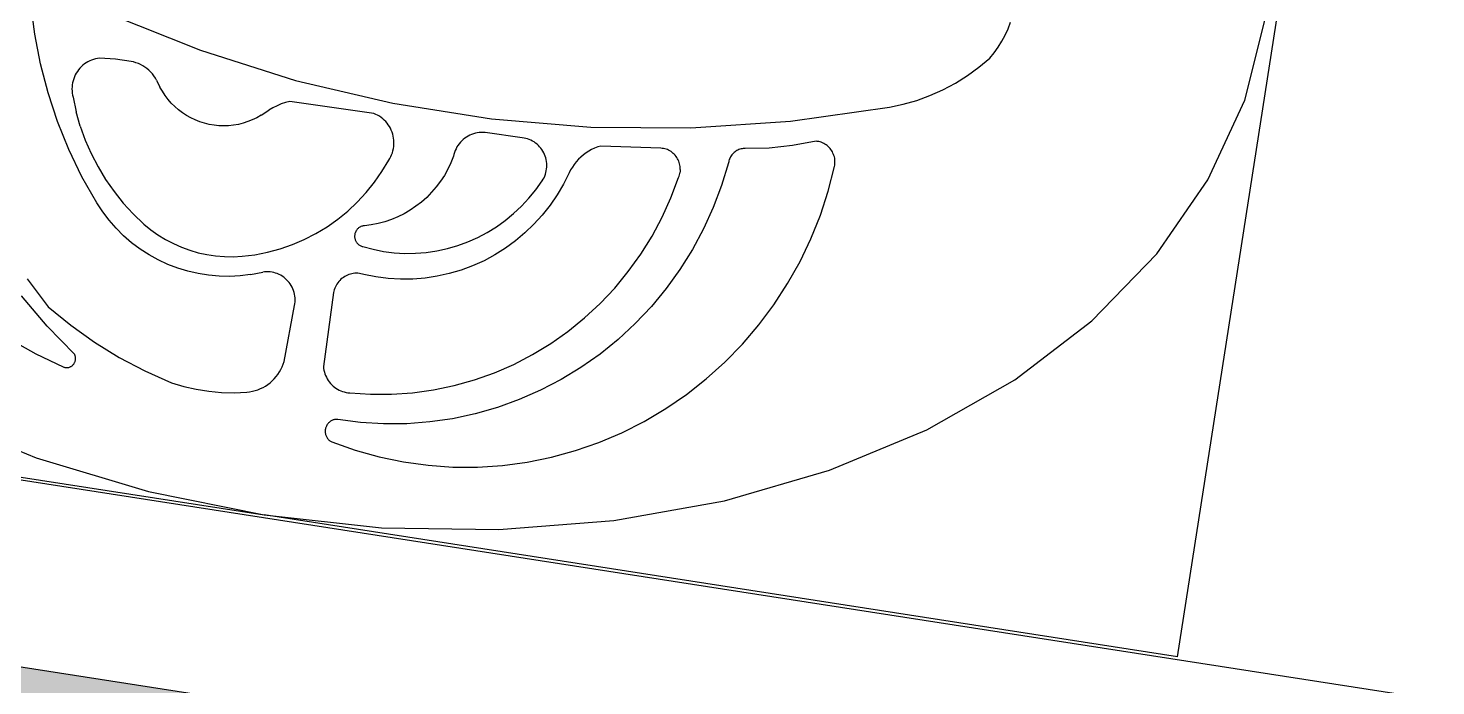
# Model space of a CAD drawing. Extents: x 396092 to 455492, y 17293 to 132793.
# Drawn here: x 405793.7 to 405946.1, y 61306.1 to 61377.4 of the extents above; entities that cross this region are included whole.
import ezdxf

# ---------------------------------------------------------------- set-up
doc = ezdxf.new("R2010")
doc.units = 0
doc.header["$LTSCALE"] = 1000
doc.header["$MEASUREMENT"] = 0
doc.layers.add('MU', color=34, linetype='Continuous')

# ---------------------------------------------------------------- blocks, each defined once
blk = doc.blocks.new('A$C0c70839c')
at = {"layer": 'MU', "color": 37}
for p, q in [((-304.76, -131.58), (-304.76, 8.42)), ((-306.83, -70.91), (-305.96, -61.58)), ((-333.33, -67.19), (-333.18, -66.45)), ((-333.79, -68.63), (-333.54, -67.92)), ((-333.54, -67.92), (-333.33, -67.19)), ((-334.81, -70.64), (-334.43, -70)), ((-334.43, -70), (-334.08, -69.32)), ((-334.08, -69.32), (-333.79, -68.63)), ((-335.83, -71.8), (-334.81, -70.64)), ((-309.44, -80.04), (-306.83, -70.91)), ((-338.08, -73.89), (-336.92, -72.88)), ((-336.92, -72.88), (-335.83, -71.8)), ((-339.3, -74.81), (-338.08, -73.89)), ((-341.93, -76.38), (-340.59, -75.64)), ((-340.59, -75.64), (-339.3, -74.81)), ((-355.1, -80.71), (-344.74, -77.57)), ((-344.74, -77.57), (-343.31, -77.02)), ((-343.31, -77.02), (-341.93, -76.38)), ((-437.4, -83.93), (-438.31, -80.77)), ((-429.95, -80.47), (-419.41, -82.9)), ((-365.65, -83.08), (-355.1, -80.71)), ((-313.7, -88.81), (-309.44, -80.04)), ((-419.41, -82.9), (-408.72, -84.55)), ((-376.35, -84.65), (-365.65, -83.08)), ((-354.45, -83.28), (-356.93, -83.94)), ((-352.02, -82.41), (-354.45, -83.28)), ((-351.88, -82.41), (-352.02, -82.41)), ((-351.73, -82.41), (-351.88, -82.41)), ((-351.58, -82.42), (-351.73, -82.41)), ((-351.44, -82.44), (-351.58, -82.42)), ((-351.3, -82.48), (-351.44, -82.44)), ((-351.16, -82.52), (-351.3, -82.48)), ((-351.02, -82.57), (-351.16, -82.52)), ((-350.88, -82.63), (-351.02, -82.57)), ((-350.75, -82.7), (-350.88, -82.63)), ((-350.63, -82.78), (-350.75, -82.7)), ((-350.51, -82.86), (-350.63, -82.78)), ((-350.39, -82.96), (-350.51, -82.86)), ((-350.29, -83.06), (-350.39, -82.96)), ((-350.19, -83.17), (-350.29, -83.06)), ((-350.09, -83.28), (-350.19, -83.17)), ((-350.01, -83.4), (-350.09, -83.28)), ((-349.93, -83.53), (-350.01, -83.4)), ((-349.86, -83.66), (-349.93, -83.53)), ((-349.8, -83.8), (-349.86, -83.66)), ((-349.74, -83.93), (-349.8, -83.8)), ((-436.3, -87.01), (-437.4, -83.93)), ((-428.35, -85.29), (-430.06, -85.43)), ((-426.63, -85.27), (-428.35, -85.29)), ((-426.36, -85.28), (-426.63, -85.27)), ((-426.09, -85.32), (-426.36, -85.28)), ((-425.82, -85.37), (-426.09, -85.32)), ((-408.72, -84.55), (-397.94, -85.39)), ((-387.13, -85.42), (-376.35, -84.65)), ((-360.79, -85.27), (-360.85, -85.38)), ((-360.73, -85.17), (-360.79, -85.27)), ((-360.66, -85.07), (-360.73, -85.17)), ((-360.59, -84.98), (-360.66, -85.07)), ((-360.51, -84.89), (-360.59, -84.98)), ((-360.42, -84.81), (-360.51, -84.89)), ((-360.33, -84.73), (-360.42, -84.81)), ((-360.24, -84.66), (-360.33, -84.73)), ((-360.14, -84.6), (-360.24, -84.66)), ((-360.03, -84.54), (-360.14, -84.6)), ((-359.92, -84.49), (-360.03, -84.54)), ((-359.81, -84.45), (-359.92, -84.49)), ((-359.7, -84.41), (-359.81, -84.45)), ((-359.59, -84.39), (-359.7, -84.41)), ((-359.47, -84.37), (-359.59, -84.39)), ((-356.93, -83.94), (-359.47, -84.37)), ((-349.89, -87.55), (-349.62, -84.82)), ((-349.7, -84.08), (-349.74, -83.93)), ((-349.67, -84.22), (-349.7, -84.08)), ((-349.64, -84.37), (-349.67, -84.22)), ((-349.62, -84.52), (-349.64, -84.37)), ((-349.62, -84.67), (-349.62, -84.52)), ((-349.62, -84.82), (-349.62, -84.67)), ((-431.99, -86.83), (-432.11, -87.02)), ((-431.87, -86.65), (-431.99, -86.83)), ((-431.73, -86.47), (-431.87, -86.65)), ((-431.58, -86.31), (-431.73, -86.47)), ((-431.42, -86.16), (-431.58, -86.31)), ((-431.24, -86.02), (-431.42, -86.16)), ((-431.07, -85.89), (-431.24, -86.02)), ((-430.88, -85.77), (-431.07, -85.89)), ((-430.68, -85.66), (-430.88, -85.77)), ((-430.48, -85.57), (-430.68, -85.66)), ((-430.27, -85.5), (-430.48, -85.57)), ((-430.06, -85.43), (-430.27, -85.5)), ((-425.56, -85.44), (-425.82, -85.37)), ((-425.3, -85.53), (-425.56, -85.44)), ((-425.05, -85.64), (-425.3, -85.53)), ((-424.81, -85.77), (-425.05, -85.64)), ((-424.58, -85.91), (-424.81, -85.77)), ((-424.35, -86.07), (-424.58, -85.91)), ((-424.14, -86.24), (-424.35, -86.07)), ((-423.94, -86.43), (-424.14, -86.24)), ((-423.76, -86.64), (-423.94, -86.43)), ((-423.59, -86.85), (-423.76, -86.64)), ((-423.59, -86.85), (-423.12, -87.52)), ((-399.79, -86.81), (-408.97, -86.91)), ((-399.58, -86.86), (-399.79, -86.81)), ((-399.37, -86.92), (-399.58, -86.86)), ((-397.94, -85.39), (-387.13, -85.42)), ((-375.59, -86.84), (-375.89, -87.04)), ((-375.28, -86.66), (-375.59, -86.84)), ((-374.97, -86.51), (-375.28, -86.66)), ((-368.52, -85.75), (-374.97, -86.51)), ((-368.38, -85.74), (-368.52, -85.75)), ((-368.23, -85.74), (-368.38, -85.74)), ((-368.08, -85.75), (-368.23, -85.74)), ((-367.93, -85.77), (-368.08, -85.75)), ((-367.79, -85.79), (-367.93, -85.77)), ((-367.64, -85.83), (-367.79, -85.79)), ((-367.5, -85.88), (-367.64, -85.83)), ((-367.36, -85.94), (-367.5, -85.88)), ((-367.23, -86.01), (-367.36, -85.94)), ((-367.1, -86.09), (-367.23, -86.01)), ((-366.98, -86.17), (-367.1, -86.09)), ((-366.86, -86.26), (-366.98, -86.17)), ((-366.75, -86.37), (-366.86, -86.26)), ((-366.65, -86.47), (-366.75, -86.37)), ((-366.55, -86.59), (-366.65, -86.47)), ((-366.46, -86.71), (-366.55, -86.59)), ((-366.38, -86.84), (-366.46, -86.71)), ((-366.31, -86.97), (-366.38, -86.84)), ((-361.03, -86.19), (-361.39, -88.72)), ((-361.02, -86.07), (-361.03, -86.19)), ((-361.01, -85.95), (-361.02, -86.07)), ((-361, -85.83), (-361.01, -85.95)), ((-360.97, -85.71), (-361, -85.83)), ((-360.94, -85.6), (-360.97, -85.71)), ((-360.9, -85.49), (-360.94, -85.6)), ((-360.85, -85.38), (-360.9, -85.49)), ((-434.99, -90.01), (-436.3, -87.01)), ((-432.52, -88.3), (-432.53, -88.52)), ((-432.48, -88.07), (-432.52, -88.3)), ((-432.44, -87.85), (-432.48, -88.07)), ((-432.38, -87.64), (-432.44, -87.85)), ((-432.3, -87.43), (-432.38, -87.64)), ((-432.21, -87.22), (-432.3, -87.43)), ((-432.11, -87.02), (-432.21, -87.22)), ((-422.79, -87.94), (-423.12, -87.52)), ((-422.43, -88.34), (-422.79, -87.94)), ((-422.05, -88.71), (-422.43, -88.34)), ((-411.83, -88.86), (-411.07, -88.17)), ((-410.68, -87.86), (-411.07, -88.17)), ((-410.28, -87.58), (-410.68, -87.86)), ((-409.86, -87.32), (-410.28, -87.58)), ((-409.42, -87.1), (-409.86, -87.32)), ((-408.97, -86.91), (-409.42, -87.1)), ((-399.16, -87), (-399.37, -86.92)), ((-398.96, -87.1), (-399.16, -87)), ((-398.76, -87.21), (-398.96, -87.1)), ((-398.57, -87.33), (-398.76, -87.21)), ((-398.39, -87.46), (-398.57, -87.33)), ((-398.22, -87.61), (-398.39, -87.46)), ((-398.06, -87.77), (-398.22, -87.61)), ((-397.91, -87.93), (-398.06, -87.77)), ((-397.78, -88.11), (-397.91, -87.93)), ((-397.65, -88.3), (-397.78, -88.11)), ((-397.53, -88.49), (-397.65, -88.3)), ((-389.92, -88.26), (-390.05, -88.43)), ((-389.79, -88.09), (-389.92, -88.26)), ((-389.65, -87.93), (-389.79, -88.09)), ((-389.49, -87.78), (-389.65, -87.93)), ((-389.33, -87.65), (-389.49, -87.78)), ((-389.16, -87.52), (-389.33, -87.65)), ((-388.98, -87.41), (-389.16, -87.52)), ((-388.79, -87.31), (-388.98, -87.41)), ((-388.6, -87.22), (-388.79, -87.31)), ((-388.4, -87.15), (-388.6, -87.22)), ((-388.2, -87.09), (-388.4, -87.15)), ((-387.99, -87.04), (-388.2, -87.09)), ((-387.78, -87.01), (-387.99, -87.04)), ((-387.57, -86.99), (-387.78, -87.01)), ((-383.51, -86.95), (-387.57, -86.99)), ((-383.31, -86.94), (-383.51, -86.95)), ((-383.12, -86.95), (-383.31, -86.94)), ((-382.92, -86.97), (-383.12, -86.95)), ((-382.73, -87), (-382.92, -86.97)), ((-382.54, -87.05), (-382.73, -87)), ((-382.35, -87.11), (-382.54, -87.05)), ((-382.17, -87.18), (-382.35, -87.11)), ((-381.99, -87.27), (-382.17, -87.18)), ((-381.82, -87.37), (-381.99, -87.27)), ((-381.65, -87.48), (-381.82, -87.37)), ((-381.5, -87.6), (-381.65, -87.48)), ((-381.35, -87.73), (-381.5, -87.6)), ((-381.21, -87.87), (-381.35, -87.73)), ((-381.08, -88.01), (-381.21, -87.87)), ((-380.96, -88.17), (-381.08, -88.01)), ((-380.84, -88.34), (-380.96, -88.17)), ((-380.75, -88.51), (-380.84, -88.34)), ((-377.13, -88.3), (-377.33, -88.6)), ((-376.92, -88.02), (-377.13, -88.3)), ((-376.68, -87.75), (-376.92, -88.02)), ((-376.43, -87.49), (-376.68, -87.75)), ((-376.17, -87.26), (-376.43, -87.49)), ((-375.89, -87.04), (-376.17, -87.26)), ((-366.24, -87.11), (-366.31, -86.97)), ((-366.19, -87.25), (-366.24, -87.11)), ((-366.14, -87.39), (-366.19, -87.25)), ((-366.11, -87.54), (-366.14, -87.39)), ((-366.08, -87.69), (-366.11, -87.54)), ((-366.1, -88.44), (-366.07, -88.29)), ((-366.08, -87.69), (-366.06, -87.84)), ((-366.07, -88.29), (-366.06, -88.14)), ((-366.06, -87.84), (-366.06, -87.99)), ((-366.06, -88.14), (-366.06, -87.99)), ((-350.33, -90.26), (-349.89, -87.55)), ((-432.53, -88.52), (-432.54, -88.74)), ((-432.54, -88.74), (-432.52, -88.97)), ((-432.52, -88.97), (-432.5, -89.19)), ((-432.5, -89.19), (-432.46, -89.41)), ((-432.46, -89.41), (-432.4, -89.63)), ((-432.4, -89.63), (-432.33, -89.84)), ((-432.33, -89.84), (-432.25, -90.05)), ((-421.64, -89.05), (-422.05, -88.71)), ((-421.21, -89.37), (-421.64, -89.05)), ((-420.76, -89.65), (-421.21, -89.37)), ((-420.29, -89.9), (-420.76, -89.65)), ((-419.8, -90.12), (-420.29, -89.9)), ((-413.15, -89.76), (-413.62, -90)), ((-412.69, -89.49), (-413.15, -89.76)), ((-412.25, -89.19), (-412.69, -89.49)), ((-411.83, -88.86), (-412.25, -89.19)), ((-397.43, -88.69), (-397.53, -88.49)), ((-397.35, -88.9), (-397.43, -88.69)), ((-397.27, -89.12), (-397.35, -88.9)), ((-397.21, -89.33), (-397.27, -89.12)), ((-397.17, -89.56), (-397.21, -89.33)), ((-397.14, -89.78), (-397.17, -89.56)), ((-397.12, -90.01), (-397.14, -89.78)), ((-390.55, -89.84), (-390.57, -90.05)), ((-390.52, -89.62), (-390.55, -89.84)), ((-390.47, -89.41), (-390.52, -89.62)), ((-390.41, -89.21), (-390.47, -89.41)), ((-390.34, -89), (-390.41, -89.21)), ((-390.26, -88.81), (-390.34, -89)), ((-390.16, -88.62), (-390.26, -88.81)), ((-390.05, -88.43), (-390.16, -88.62)), ((-380.66, -88.69), (-380.75, -88.51)), ((-380.58, -88.87), (-380.66, -88.69)), ((-380.52, -89.06), (-380.58, -88.87)), ((-380.47, -89.26), (-380.52, -89.06)), ((-380.43, -89.45), (-380.47, -89.26)), ((-380.4, -89.65), (-380.43, -89.45)), ((-380.39, -89.85), (-380.4, -89.65)), ((-380.39, -90.05), (-380.39, -89.85)), ((-377.91, -89.91), (-378.33, -91.21)), ((-377.8, -89.57), (-377.91, -89.91)), ((-377.66, -89.24), (-377.8, -89.57)), ((-377.51, -88.92), (-377.66, -89.24)), ((-377.33, -88.6), (-377.51, -88.92)), ((-366.6, -90.87), (-366.13, -88.59)), ((-366.13, -88.59), (-366.1, -88.44)), ((-361.39, -88.72), (-361.91, -91.21)), ((-319.53, -97.05), (-313.7, -88.81)), ((-433.5, -92.92), (-434.99, -90.01)), ((-432.25, -90.05), (-431.67, -91.56)), ((-419.31, -90.31), (-419.8, -90.12)), ((-418.8, -90.46), (-419.31, -90.31)), ((-418.28, -90.58), (-418.8, -90.46)), ((-417.76, -90.66), (-418.28, -90.58)), ((-417.23, -90.7), (-417.76, -90.66)), ((-416.7, -90.71), (-417.23, -90.7)), ((-416.17, -90.68), (-416.7, -90.71)), ((-415.65, -90.62), (-416.17, -90.68)), ((-415.13, -90.52), (-415.65, -90.62)), ((-414.61, -90.38), (-415.13, -90.52)), ((-414.11, -90.21), (-414.61, -90.38)), ((-413.62, -90), (-414.11, -90.21)), ((-397.42, -91.55), (-397.33, -91.34)), ((-397.33, -91.34), (-397.26, -91.13)), ((-397.26, -91.13), (-397.21, -90.91)), ((-397.21, -90.91), (-397.16, -90.69)), ((-397.16, -90.69), (-397.13, -90.46)), ((-397.13, -90.46), (-397.12, -90.23)), ((-397.12, -90.23), (-397.12, -90.01)), ((-390.74, -90.8), (-390.96, -91.53)), ((-390.57, -90.05), (-390.74, -90.8)), ((-381.19, -92.27), (-380.67, -91.21)), ((-380.67, -91.21), (-380.59, -91.03)), ((-380.59, -91.03), (-380.52, -90.84)), ((-380.52, -90.84), (-380.47, -90.65)), ((-380.47, -90.65), (-380.43, -90.45)), ((-380.43, -90.45), (-380.41, -90.25)), ((-380.41, -90.25), (-380.39, -90.05)), ((-378.33, -91.21), (-378.83, -92.46)), ((-367.22, -93.1), (-366.6, -90.87)), ((-361.91, -91.21), (-362.6, -93.66)), ((-350.95, -92.93), (-350.33, -90.26)), ((-431.82, -95.73), (-433.5, -92.92)), ((-431, -93.02), (-431.67, -91.56)), ((-398.58, -94.15), (-397.96, -92.87)), ((-397.96, -92.87), (-397.42, -91.55)), ((-391.54, -92.95), (-391.9, -93.62)), ((-391.22, -92.25), (-391.54, -92.95)), ((-390.96, -91.53), (-391.22, -92.25)), ((-381.79, -93.29), (-381.19, -92.27)), ((-378.83, -92.46), (-379.42, -93.69)), ((-351.73, -95.55), (-350.95, -92.93)), ((-431, -93.02), (-430.23, -94.43)), ((-430.23, -94.43), (-429.37, -95.79)), ((-399.29, -95.38), (-398.58, -94.15)), ((-392.3, -94.27), (-392.74, -94.89)), ((-391.9, -93.62), (-392.3, -94.27)), ((-383.17, -95.19), (-382.45, -94.26)), ((-382.45, -94.26), (-381.79, -93.29)), ((-379.42, -93.69), (-380.08, -94.86)), ((-367.98, -95.29), (-367.22, -93.1)), ((-362.6, -93.66), (-363.45, -96.06)), ((-429.97, -98.41), (-431.82, -95.73)), ((-429.37, -95.79), (-428.42, -97.09)), ((-399.29, -95.38), (-400.09, -96.55)), ((-393.22, -95.48), (-393.74, -96.03)), ((-392.74, -94.89), (-393.22, -95.48)), ((-383.95, -96.06), (-383.17, -95.19)), ((-380.83, -95.99), (-381.64, -97.07)), ((-380.08, -94.86), (-380.83, -95.99)), ((-368.89, -97.42), (-367.98, -95.29)), ((-352.69, -98.12), (-351.73, -95.55)), ((-428.42, -97.09), (-427.4, -98.32)), ((-400.96, -97.67), (-400.09, -96.55)), ((-395.5, -97.46), (-396.15, -97.85)), ((-394.89, -97.02), (-395.5, -97.46)), ((-394.3, -96.55), (-394.89, -97.02)), ((-393.74, -96.03), (-394.3, -96.55)), ((-385.68, -97.64), (-384.79, -96.88)), ((-384.79, -96.88), (-383.95, -96.06)), ((-381.64, -97.07), (-382.53, -98.08)), ((-369.94, -99.49), (-368.89, -97.42)), ((-363.45, -96.06), (-364.45, -98.4)), ((-326.8, -104.64), (-319.53, -97.05)), ((-427.95, -100.97), (-429.97, -98.41)), ((-427.4, -98.32), (-426.29, -99.47)), ((-402.92, -99.7), (-401.9, -98.72)), ((-401.9, -98.72), (-400.96, -97.67)), ((-399.22, -99.07), (-399.29, -99.1)), ((-399.15, -99.03), (-399.22, -99.07)), ((-399.08, -99), (-399.15, -99.03)), ((-399.01, -98.98), (-399.08, -99)), ((-398.94, -98.96), (-399.01, -98.98)), ((-398.22, -98.76), (-398.94, -98.96)), ((-397.51, -98.5), (-398.22, -98.76)), ((-396.82, -98.2), (-397.51, -98.5)), ((-396.15, -97.85), (-396.82, -98.2)), ((-388.62, -99.54), (-387.6, -98.97)), ((-387.6, -98.97), (-386.62, -98.34)), ((-386.62, -98.34), (-385.68, -97.64)), ((-383.48, -99.03), (-384.49, -99.91)), ((-382.53, -98.08), (-383.48, -99.03)), ((-364.45, -98.4), (-365.6, -100.66)), ((-353.81, -100.61), (-352.69, -98.12)), ((-426.29, -99.47), (-425.11, -100.55)), ((-425.11, -100.55), (-423.87, -101.55)), ((-404, -100.61), (-402.92, -99.7)), ((-399.81, -99.9), (-399.82, -99.97)), ((-399.82, -99.97), (-399.82, -100.05)), ((-399.82, -100.05), (-399.82, -100.12)), ((-399.82, -100.12), (-399.82, -100.2)), ((-399.82, -100.2), (-399.81, -100.28)), ((-399.79, -99.82), (-399.81, -99.9)), ((-399.81, -100.28), (-399.79, -100.35)), ((-399.77, -99.75), (-399.79, -99.82)), ((-399.79, -100.35), (-399.77, -100.42)), ((-399.75, -99.68), (-399.77, -99.75)), ((-399.77, -100.42), (-399.74, -100.49)), ((-399.72, -99.61), (-399.75, -99.68)), ((-399.74, -100.49), (-399.71, -100.56)), ((-399.69, -99.54), (-399.72, -99.61)), ((-399.71, -100.56), (-399.68, -100.63)), ((-399.65, -99.47), (-399.69, -99.54)), ((-399.61, -99.41), (-399.65, -99.47)), ((-399.57, -99.35), (-399.61, -99.41)), ((-399.52, -99.29), (-399.57, -99.35)), ((-399.46, -99.24), (-399.52, -99.29)), ((-399.41, -99.19), (-399.46, -99.24)), ((-399.35, -99.14), (-399.41, -99.19)), ((-399.29, -99.1), (-399.35, -99.14)), ((-391.87, -100.79), (-390.76, -100.45)), ((-390.76, -100.45), (-389.68, -100.03)), ((-389.68, -100.03), (-388.62, -99.54)), ((-384.49, -99.91), (-385.56, -100.72)), ((-371.12, -101.47), (-369.94, -99.49)), ((-427.17, -101.82), (-427.95, -100.97)), ((-426.34, -102.62), (-427.17, -101.82)), ((-423.87, -101.55), (-422.56, -102.46)), ((-406.33, -102.18), (-405.14, -101.44)), ((-405.14, -101.44), (-404, -100.61)), ((-399.68, -100.63), (-399.64, -100.7)), ((-399.64, -100.7), (-399.6, -100.76)), ((-399.6, -100.76), (-399.55, -100.82)), ((-399.55, -100.82), (-399.5, -100.87)), ((-399.5, -100.87), (-399.45, -100.93)), ((-399.45, -100.93), (-399.39, -100.98)), ((-399.39, -100.98), (-399.33, -101.02)), ((-399.33, -101.02), (-399.27, -101.06)), ((-399.27, -101.06), (-399.2, -101.1)), ((-399.2, -101.1), (-399.14, -101.13)), ((-399.14, -101.13), (-399.07, -101.15)), ((-399.07, -101.15), (-398.99, -101.18)), ((-398.99, -101.18), (-398.92, -101.19)), ((-398.92, -101.19), (-398.85, -101.21)), ((-398.85, -101.21), (-398.77, -101.21)), ((-398.77, -101.21), (-397.62, -101.34)), ((-397.62, -101.34), (-396.46, -101.39)), ((-396.46, -101.39), (-395.3, -101.36)), ((-395.3, -101.36), (-394.15, -101.25)), ((-394.15, -101.25), (-393, -101.06)), ((-393, -101.06), (-391.87, -100.79)), ((-387.85, -102.11), (-389.06, -102.68)), ((-386.69, -101.46), (-387.85, -102.11)), ((-385.56, -100.72), (-386.69, -101.46)), ((-372.42, -103.37), (-371.12, -101.47)), ((-365.6, -100.66), (-366.89, -102.84)), ((-355.09, -103.03), (-353.81, -100.61)), ((-425.46, -103.36), (-426.34, -102.62)), ((-424.53, -104.04), (-425.46, -103.36)), ((-422.56, -102.46), (-421.73, -102.95)), ((-421.73, -102.95), (-420.87, -103.38)), ((-420.87, -103.38), (-419.99, -103.75)), ((-410.17, -103.89), (-408.85, -103.41)), ((-408.85, -103.41), (-407.57, -102.84)), ((-407.57, -102.84), (-406.33, -102.18)), ((-391.58, -103.57), (-392.88, -103.88)), ((-390.31, -103.17), (-391.58, -103.57)), ((-389.06, -102.68), (-390.31, -103.17)), ((-373.85, -105.18), (-372.42, -103.37)), ((-366.89, -102.84), (-368.33, -104.93)), ((-356.52, -105.35), (-355.09, -103.03)), ((-423.56, -104.65), (-424.53, -104.04)), ((-422.54, -105.19), (-423.56, -104.65)), ((-419.99, -103.75), (-419.08, -104.05)), ((-419.08, -104.05), (-418.15, -104.3)), ((-418.15, -104.3), (-417.22, -104.49)), ((-417.22, -104.49), (-416.27, -104.61)), ((-416.27, -104.61), (-415.31, -104.67)), ((-415.31, -104.67), (-414.36, -104.66)), ((-414.36, -104.66), (-413.4, -104.6)), ((-413.4, -104.6), (-412.46, -104.46)), ((-412.46, -104.46), (-411.52, -104.27)), ((-411.52, -104.27), (-410.17, -103.89)), ((-400.56, -105.09), (-400.66, -105.22)), ((-400.45, -104.96), (-400.56, -105.09)), ((-400.33, -104.84), (-400.45, -104.96)), ((-400.2, -104.73), (-400.33, -104.84)), ((-400.07, -104.62), (-400.2, -104.73)), ((-399.93, -104.53), (-400.07, -104.62)), ((-399.79, -104.45), (-399.93, -104.53)), ((-399.64, -104.37), (-399.79, -104.45)), ((-399.49, -104.31), (-399.64, -104.37)), ((-399.33, -104.26), (-399.49, -104.31)), ((-399.17, -104.21), (-399.33, -104.26)), ((-399, -104.18), (-399.17, -104.21)), ((-398.84, -104.16), (-399, -104.18)), ((-398.67, -104.15), (-398.84, -104.16)), ((-398.51, -104.16), (-398.67, -104.15)), ((-398.34, -104.17), (-398.51, -104.16)), ((-398.18, -104.19), (-398.34, -104.17)), ((-396.85, -104.25), (-398.18, -104.19)), ((-395.52, -104.22), (-396.85, -104.25)), ((-394.19, -104.09), (-395.52, -104.22)), ((-392.88, -103.88), (-394.19, -104.09)), ((-368.33, -104.93), (-369.9, -106.91)), ((-335.38, -111.46), (-326.8, -104.64)), ((-421.5, -105.66), (-422.54, -105.19)), ((-420.42, -106.05), (-421.5, -105.66)), ((-419.32, -106.37), (-420.42, -106.05)), ((-418.21, -106.61), (-419.32, -106.37)), ((-417.08, -106.77), (-418.21, -106.61)), ((-412.52, -106.62), (-413.65, -106.78)), ((-411.4, -106.38), (-412.52, -106.62)), ((-410.3, -106.07), (-411.4, -106.38)), ((-410.3, -106.07), (-409.04, -105.61)), ((-408.85, -105.56), (-409.04, -105.61)), ((-408.65, -105.51), (-408.85, -105.56)), ((-408.45, -105.48), (-408.65, -105.51)), ((-408.25, -105.47), (-408.45, -105.48)), ((-408.05, -105.46), (-408.25, -105.47)), ((-407.85, -105.48), (-408.05, -105.46)), ((-407.65, -105.5), (-407.85, -105.48)), ((-407.46, -105.54), (-407.65, -105.5)), ((-407.26, -105.59), (-407.46, -105.54)), ((-407.07, -105.65), (-407.26, -105.59)), ((-406.89, -105.73), (-407.07, -105.65)), ((-406.71, -105.82), (-406.89, -105.73)), ((-406.53, -105.92), (-406.71, -105.82)), ((-406.36, -106.03), (-406.53, -105.92)), ((-406.2, -106.15), (-406.36, -106.03)), ((-406.05, -106.29), (-406.2, -106.15)), ((-405.91, -106.43), (-406.05, -106.29)), ((-405.78, -106.58), (-405.91, -106.43)), ((-405.65, -106.74), (-405.78, -106.58)), ((-401.12, -106.47), (-401.13, -106.64)), ((-401.13, -106.64), (-400.98, -114.72)), ((-401.1, -106.31), (-401.12, -106.47)), ((-401.06, -106.14), (-401.1, -106.31)), ((-401.02, -105.98), (-401.06, -106.14)), ((-400.97, -105.82), (-401.02, -105.98)), ((-400.91, -105.66), (-400.97, -105.82)), ((-400.83, -105.51), (-400.91, -105.66)), ((-400.75, -105.36), (-400.83, -105.51)), ((-400.66, -105.22), (-400.75, -105.36)), ((-375.4, -106.89), (-373.85, -105.18)), ((-358.1, -107.57), (-356.52, -105.35)), ((-415.94, -106.85), (-417.08, -106.77)), ((-414.79, -106.85), (-415.94, -106.85)), ((-413.65, -106.78), (-414.79, -106.85)), ((-405.54, -106.91), (-405.65, -106.74)), ((-405.44, -107.09), (-405.54, -106.91)), ((-405.35, -107.27), (-405.44, -107.09)), ((-405.27, -107.46), (-405.35, -107.27)), ((-405.21, -107.66), (-405.27, -107.46)), ((-405.16, -107.85), (-405.21, -107.66)), ((-405.12, -108.05), (-405.16, -107.85)), ((-405.09, -108.26), (-405.12, -108.05)), ((-377.05, -108.48), (-375.4, -106.89)), ((-369.9, -106.91), (-371.59, -108.78)), ((-359.82, -109.68), (-358.1, -107.57)), ((-405.26, -114.83), (-405.08, -108.66)), ((-405.08, -108.46), (-405.09, -108.26)), ((-405.08, -108.66), (-405.08, -108.46)), ((-378.81, -109.96), (-377.05, -108.48)), ((-371.59, -108.78), (-373.41, -110.54)), ((-361.67, -111.67), (-359.82, -109.68)), ((-434.13, -110.26), (-431.43, -112.89)), ((-380.66, -111.32), (-378.81, -109.96)), ((-373.41, -110.54), (-375.33, -112.16)), ((-431.2, -114.99), (-434.47, -112.18)), ((-384.6, -113.63), (-382.59, -112.54)), ((-382.59, -112.54), (-380.66, -111.32)), ((-375.33, -112.16), (-377.36, -113.65)), ((-363.65, -113.53), (-361.67, -111.67)), ((-345.11, -117.41), (-335.38, -111.46)), ((-431.43, -112.89), (-428.71, -114.49)), ((-386.68, -114.58), (-384.6, -113.63)), ((-377.36, -113.65), (-379.48, -115)), ((-365.74, -115.25), (-363.65, -113.53)), ((-427.83, -117.51), (-431.2, -114.99)), ((-428.71, -114.49), (-425.89, -115.9)), ((-405.59, -116.02), (-405.48, -115.73)), ((-405.48, -115.73), (-405.39, -115.44)), ((-405.39, -115.44), (-405.32, -115.13)), ((-405.32, -115.13), (-405.26, -114.83)), ((-400.98, -114.72), (-400.93, -114.92)), ((-400.93, -114.92), (-400.86, -115.11)), ((-400.86, -115.11), (-400.79, -115.29)), ((-400.79, -115.29), (-400.7, -115.48)), ((-400.7, -115.48), (-400.6, -115.65)), ((-400.6, -115.65), (-400.49, -115.82)), ((-400.49, -115.82), (-400.37, -115.98)), ((-391, -116.04), (-388.81, -115.39)), ((-388.81, -115.39), (-386.68, -114.58)), ((-379.48, -115), (-381.68, -116.21)), ((-367.94, -116.83), (-365.74, -115.25)), ((-435.06, -116.96), (-431.98, -118.13)), ((-425.89, -115.9), (-422.98, -117.13)), ((-422.98, -117.13), (-420, -118.15)), ((-406.63, -117.55), (-406.42, -117.33)), ((-406.42, -117.33), (-406.22, -117.09)), ((-406.22, -117.09), (-406.04, -116.84)), ((-406.04, -116.84), (-405.87, -116.58)), ((-405.87, -116.58), (-405.72, -116.31)), ((-405.72, -116.31), (-405.59, -116.02)), ((-400.37, -115.98), (-400.24, -116.13)), ((-400.24, -116.13), (-400.1, -116.27)), ((-400.1, -116.27), (-399.95, -116.41)), ((-399.95, -116.41), (-399.79, -116.53)), ((-399.79, -116.53), (-399.63, -116.64)), ((-399.63, -116.64), (-399.46, -116.74)), ((-399.46, -116.74), (-399.28, -116.83)), ((-399.28, -116.83), (-399.1, -116.91)), ((-399.1, -116.91), (-398.91, -116.98)), ((-398.91, -116.98), (-398.72, -117.03)), ((-398.72, -117.03), (-398.52, -117.07)), ((-398.52, -117.07), (-398.33, -117.09)), ((-398.33, -117.09), (-398.13, -117.11)), ((-398.13, -117.11), (-397.93, -117.11)), ((-397.93, -117.11), (-397.73, -117.09)), ((-397.73, -117.09), (-395.47, -116.9)), ((-395.47, -116.9), (-393.22, -116.55)), ((-393.22, -116.55), (-391, -116.04)), ((-383.95, -117.26), (-386.29, -118.15)), ((-381.68, -116.21), (-383.95, -117.26)), ((-370.24, -118.25), (-367.94, -116.83)), ((-431.98, -118.13), (-428.82, -119.08)), ((-427.99, -118.9), (-427.94, -118.85)), ((-427.94, -118.85), (-427.89, -118.81)), ((-427.89, -118.81), (-427.85, -118.76)), ((-427.85, -118.76), (-427.81, -118.71)), ((-427.79, -117.56), (-427.83, -117.51)), ((-427.81, -118.71), (-427.77, -118.66)), ((-427.76, -117.61), (-427.79, -117.56)), ((-427.77, -118.66), (-427.74, -118.6)), ((-427.73, -117.67), (-427.76, -117.61)), ((-427.74, -118.6), (-427.71, -118.54)), ((-427.7, -117.73), (-427.73, -117.67)), ((-427.71, -118.54), (-427.69, -118.49)), ((-427.68, -117.79), (-427.7, -117.73)), ((-427.69, -118.49), (-427.67, -118.42)), ((-427.66, -117.85), (-427.68, -117.79)), ((-427.67, -118.42), (-427.65, -118.36)), ((-427.64, -117.91), (-427.66, -117.85)), ((-427.65, -118.36), (-427.63, -118.3)), ((-427.63, -117.98), (-427.64, -117.91)), ((-427.62, -118.04), (-427.63, -117.98)), ((-427.63, -118.24), (-427.62, -118.17)), ((-427.63, -118.3), (-427.63, -118.24)), ((-427.62, -118.11), (-427.62, -118.04)), ((-427.62, -118.17), (-427.62, -118.11)), ((-420, -118.15), (-416.96, -118.97)), ((-410.1, -119), (-408.75, -118.72)), ((-408.75, -118.72), (-408.46, -118.64)), ((-408.46, -118.64), (-408.17, -118.54)), ((-408.17, -118.54), (-407.89, -118.42)), ((-407.89, -118.42), (-407.61, -118.28)), ((-407.61, -118.28), (-407.35, -118.12)), ((-407.35, -118.12), (-407.1, -117.95)), ((-407.1, -117.95), (-406.86, -117.76)), ((-406.86, -117.76), (-406.63, -117.55)), ((-388.69, -118.88), (-391.12, -119.45)), ((-386.29, -118.15), (-388.69, -118.88)), ((-372.62, -119.52), (-370.24, -118.25)), ((-355.83, -122.41), (-345.11, -117.41)), ((-428.82, -119.08), (-428.76, -119.09)), ((-428.76, -119.09), (-428.7, -119.1)), ((-428.7, -119.1), (-428.64, -119.11)), ((-428.64, -119.11), (-428.57, -119.11)), ((-428.57, -119.11), (-428.51, -119.1)), ((-428.51, -119.1), (-428.45, -119.1)), ((-428.45, -119.1), (-428.38, -119.09)), ((-428.38, -119.09), (-428.32, -119.07)), ((-428.32, -119.07), (-428.26, -119.05)), ((-428.26, -119.05), (-428.2, -119.03)), ((-428.2, -119.03), (-428.15, -119)), ((-428.15, -119), (-428.09, -118.97)), ((-428.09, -118.97), (-428.04, -118.93)), ((-428.04, -118.93), (-427.99, -118.9)), ((-416.96, -118.97), (-415.59, -119.16)), ((-415.59, -119.16), (-414.22, -119.26)), ((-414.22, -119.26), (-412.84, -119.26)), ((-412.84, -119.26), (-411.47, -119.18)), ((-411.47, -119.18), (-410.1, -119)), ((-399.26, -120.41), (-399.32, -120.46)), ((-399.19, -120.36), (-399.26, -120.41)), ((-399.12, -120.31), (-399.19, -120.36)), ((-399.05, -120.27), (-399.12, -120.31)), ((-398.97, -120.24), (-399.05, -120.27)), ((-398.9, -120.21), (-398.97, -120.24)), ((-398.82, -120.18), (-398.9, -120.21)), ((-398.74, -120.16), (-398.82, -120.18)), ((-398.65, -120.15), (-398.74, -120.16)), ((-398.57, -120.14), (-398.65, -120.15)), ((-396.07, -120.08), (-398.57, -120.14)), ((-393.59, -119.85), (-396.07, -120.08)), ((-391.12, -119.45), (-393.59, -119.85)), ((-375.08, -120.62), (-372.62, -119.52)), ((-399.73, -121.28), (-399.74, -121.36)), ((-399.74, -121.36), (-399.74, -121.45)), ((-399.74, -121.45), (-399.73, -121.53)), ((-399.72, -121.19), (-399.73, -121.28)), ((-399.73, -121.53), (-399.72, -121.62)), ((-399.7, -121.11), (-399.72, -121.19)), ((-399.72, -121.62), (-399.71, -121.7)), ((-399.71, -121.7), (-399.69, -121.78)), ((-399.68, -121.03), (-399.7, -121.11)), ((-399.69, -121.78), (-399.66, -121.86)), ((-399.65, -120.95), (-399.68, -121.03)), ((-399.66, -121.86), (-399.63, -121.94)), ((-399.62, -120.87), (-399.65, -120.95)), ((-399.58, -120.8), (-399.62, -120.87)), ((-399.54, -120.72), (-399.58, -120.8)), ((-399.49, -120.65), (-399.54, -120.72)), ((-399.44, -120.59), (-399.49, -120.65)), ((-399.38, -120.52), (-399.44, -120.59)), ((-399.32, -120.46), (-399.38, -120.52)), ((-380.19, -122.32), (-377.61, -121.56)), ((-377.61, -121.56), (-375.08, -120.62)), ((-399.63, -121.94), (-399.59, -122.02)), ((-399.59, -122.02), (-399.55, -122.09)), ((-399.55, -122.09), (-399.5, -122.16)), ((-399.5, -122.16), (-399.45, -122.23)), ((-399.45, -122.23), (-399.4, -122.29)), ((-399.4, -122.29), (-399.34, -122.35)), ((-399.34, -122.35), (-399.28, -122.41)), ((-399.28, -122.41), (-399.21, -122.46)), ((-399.21, -122.46), (-399.14, -122.51)), ((-399.14, -122.51), (-399.07, -122.55)), ((-399.07, -122.55), (-398.99, -122.59)), ((-398.99, -122.59), (-398.92, -122.62)), ((-398.92, -122.62), (-398.84, -122.65)), ((-398.84, -122.65), (-396.19, -123.14)), ((-396.19, -123.14), (-393.52, -123.46)), ((-393.52, -123.46), (-390.84, -123.59)), ((-388.15, -123.54), (-385.47, -123.32)), ((-385.47, -123.32), (-382.82, -122.91)), ((-382.82, -122.91), (-380.19, -122.32)), ((-367.36, -126.38), (-355.83, -122.41)), ((-390.84, -123.59), (-388.15, -123.54)), ((-442.35, -126.38), (-430.2, -129.25)), ((-379.51, -129.25), (-367.36, -126.38)), ((-430.2, -129.25), (-417.63, -131)), ((-392.08, -131), (-379.51, -129.25)), ((-417.63, -131), (-404.86, -131.58)), ((-404.86, -131.58), (-392.08, -131)), ((-503.98, -131.58), (-404.86, -131.58)), ((-304.76, -131.58), (-404.86, -131.58))]:
    blk.add_line(p, q, dxfattribs=at)

msp = doc.modelspace()

# ---------------------------------------------------------------- hatches: boundary and pattern name
h = msp.add_hatch()
h.set_pattern_fill('HEX', color=8, scale=20)
h.set_pattern_definition([(0, (119873.977, 11692.743), (0, 32.99556), [19.05, -38.1]), (120, (119873.977, 11692.743), (-28.574993, -16.49778), [19.05, -38.1]), (60, (119893.027, 11692.743), (-28.574993, 16.49778), [19.05, -38.1])])
h.paths.add_polyline_path([(405075.01, 60796.02), (404988.32, 60845.4), (404898.16, 60889.94), (404804.92, 60929.45), (404709.05, 60963.74), (404610.98, 60992.64), (404511.17, 61016.04), (404410.07, 61033.81), (404308.16, 61045.88), (404205.9, 61052.19), (404113.71, 61052.66), (404049.29, 60637.88), (405500.86, 60412.42), (405442.8, 60485.31), (405379.16, 60555.03), (405310.23, 60621.26), (405236.33, 60683.69), (405157.8, 60742.03)])
h.paths.add_polyline_path([(405578.57, 61194.99), (405514.92, 61256.69), (405456.01, 61321.5), (405420.51, 61366.05), (404676.97, 61481.53), (404770.36, 61387.37), (404896.43, 61275.78), (405030.87, 61171.19), (405173.05, 61074.11), (405322.31, 60984.99), (405477.94, 60904.24), (405639.21, 60832.23), (405805.38, 60769.32), (405975.67, 60715.79), (406149.27, 60671.89), (406325.38, 60637.82), (406438.65, 60622.45), (406552.47, 60613.43), (406771.55, 60617.18), (406771.55, 60776.62), (406701.51, 60773.4), (406596.7, 60777.13), (406501.89, 60785.68), (406407.6, 60799.35), (406314.22, 60818.1), (406222.17, 60841.83), (406131.82, 60870.46), (406043.58, 60903.86), (405957.81, 60941.88), (405874.89, 60984.36), (405795.17, 61031.12), (405719, 61081.96), (405646.69, 61136.66)])
h.paths.add_polyline_path([(406771.55, 61106.41), (407092.09, 61106.41), (405453.7, 61360.89), (405491.79, 61314.69), (405554.4, 61248.47), (405622.1, 61185.74), (405694.56, 61126.82), (405771.45, 61071.98), (405852.4, 61021.48), (405937.01, 60975.56), (406024.89, 60934.44), (406115.62, 60898.33), (406208.76, 60867.38), (406303.87, 60841.76), (406400.5, 60821.57), (406498.18, 60806.92), (406596.44, 60797.88), (406771.55, 60797.72)])
h.paths.add_polyline_path([(406951.3, 60792.29), (406938.51, 60789.99), (406871.55, 60781.95), (406871.55, 60623.15), (406886.4, 60624.11), (406951.3, 60633.69)])
h.paths.add_polyline_path([(407111.3, 60828.42), (407088.57, 60821.48), (407014.32, 60803.59), (406991.3, 60799.46), (406991.3, 60639.6), (407003.15, 60641.35), (407111.3, 60664.21)])
h.paths.add_polyline_path([(407271.3, 60880.95), (407256.06, 60880.95), (407231.01, 60869.76), (407160.91, 60843.57), (407151.3, 60840.64), (407151.3, 60674.9), (407229.34, 60696.59), (407271.3, 60711.2)])
h.paths.add_polyline_path([(407325.81, 60880.95), (407311.3, 60880.95), (407311.3, 60725.13), (407337.62, 60734.3), (407408.23, 60764.21), (407415.85, 60813.28)])
h.paths.add_polyline_path([(407418.75, 60967.97), (407368.14, 60936.96), (407368.14, 60900.95), (407391.75, 60900.95), (407411.53, 60900.95), (407418.75, 60900.95)])

# ---------------------------------------------------------------- linework, layer by layer
at = {"layer": 'MU', "color": 32, "true_color": 0xcd6928}
for p, q in [((405359.32, 61395.79), (406677.3, 61191.08)), ((405453.7, 61360.89), (407092.09, 61106.41))]:
    msp.add_line(p, q, dxfattribs=at)

# ---------------------------------------------------------------- block references
at = {"color": 32, "true_color": 0xcd6928, "rotation": 351.1712632918867}
msp.add_blockref('A$C0c70839c', (406239.53, 61392.53), dxfattribs=at)

doc.saveas('drawing.dxf')
